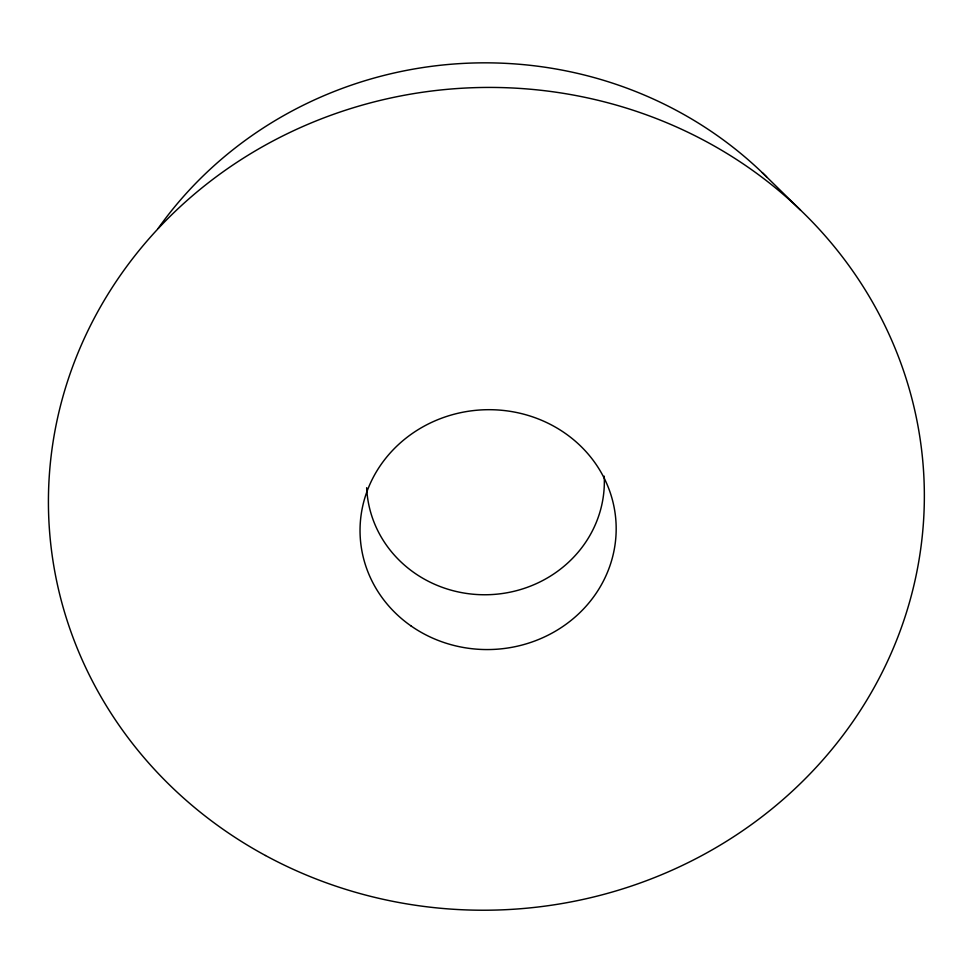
<?xml version="1.0" encoding="UTF-8"?>
<svg xmlns="http://www.w3.org/2000/svg" width="973" height="973" viewBox="0 0 973 973"><rect width="100%" height="100%" fill="white"/><g stroke="black" fill="none" stroke-linecap="round" stroke-linejoin="round"><path stroke-width="1.46" d="M762.273 172.635L800.511 210.083M158.222 228.327A392.326 373.243 -3.2 0 1 766.639 176.904M604.209 476.162A118.913 112.369 -3.2 0 1 490.806 594.612A118.913 112.369 -3.2 0 1 366.663 487.692M265.495 855.522A438.057 411.324 -3.2 0 0 924.35 497.994A438.057 411.324 -3.2 0 0 269.29 142.958A438.057 411.324 -3.2 0 0 265.495 855.522M410.91 625.858A128.095 119.91 -3.2 0 0 615.204 543.506A128.095 119.91 -3.2 0 0 438.191 419.521A128.095 119.91 -3.2 0 0 410.91 625.858"/></g></svg>
